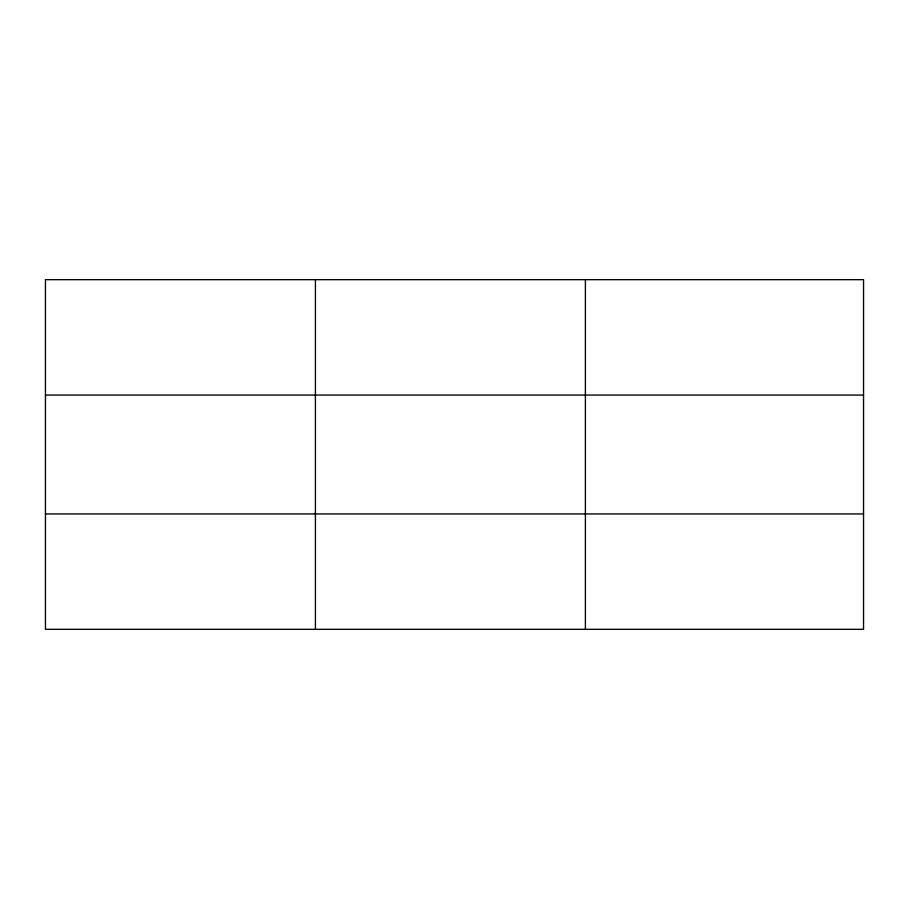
<?xml version="1.0" encoding="UTF-8"?>
<svg xmlns="http://www.w3.org/2000/svg" width="909" height="909" viewBox="0 0 909 909"><rect width="100%" height="100%" fill="white"/><g stroke="black" fill="none" stroke-linecap="round" stroke-linejoin="round"><path stroke-width="1.36" d="M315.423 279.677L315.423 629.323M585.396 279.677L585.396 629.323M863.55 513.937L863.55 629.323L45.45 629.323L45.45 279.677L863.55 279.677L863.55 513.937L45.45 513.937M45.45 395.063L863.55 395.063"/></g></svg>
